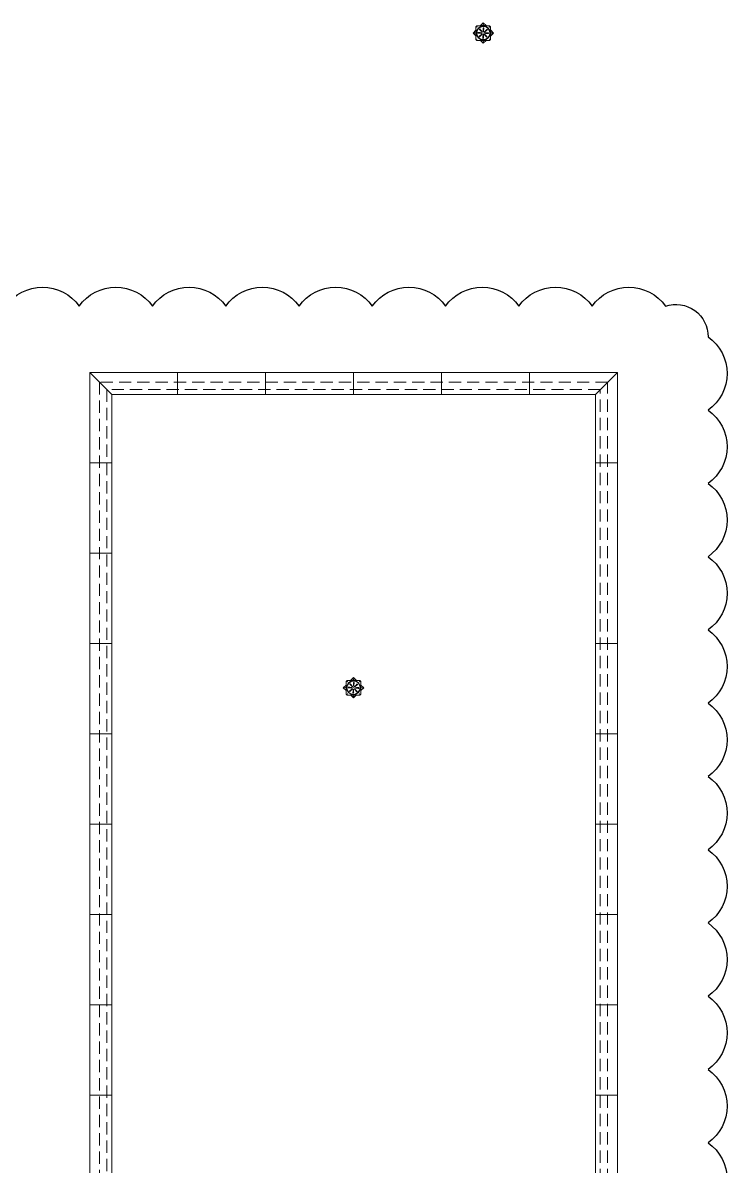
# Model space of a CAD drawing. Header units: metres. Extents: x -17822 to 152406, y -4219 to 19791.
# Drawn here: x 112722 to 114163, y 4059 to 6400 of the extents above; entities that cross this region are included whole.
import ezdxf

# ---------------------------------------------------------------- set-up
doc = ezdxf.new("R2010")
doc.units = ezdxf.units.M
doc.header["$LTSCALE"] = 100
doc.header["$MEASUREMENT"] = 0
doc.linetypes.add('HIDDEN', pattern=[0.375, 0.25, -0.125])
doc.layers.get('0').update_dxf_attribs({"color": 9, "lineweight": 9})
for name, color, linetype, lineweight in [('06D', 9, 'Continuous', 9), ('10', 9, 'Continuous', 9), ('E-KABLO', 7, 'Continuous', 30)]:
    doc.layers.add(name, color=color, linetype=linetype, lineweight=lineweight)

# ---------------------------------------------------------------- blocks, each defined once
blk = doc.blocks.new('suzgec')
for p, q in [((36826.5, 816.6), (36832.1, 822.2)), ((36832.1, 822.2), (36832.3, 822.4)), ((36832.1, 810.9), (36832.1, 822.2)), ((36834.3, 831.6), (36832.3, 829.6)), ((36832.3, 829.6), (36832.3, 803.6)), ((36860.3, 831.6), (36834.3, 831.6)), ((36841.5, 831.6), (36841.7, 831.8)), ((36841.7, 828.9), (36841.6, 829.1)), ((36841.7, 831.8), (36847.3, 837.4)), ((36841.7, 831.8), (36853, 831.8)), ((36841.8, 828.6), (36841.7, 828.9)), ((36842.5, 829.5), (36842.6, 829.3)), ((36842.6, 829.3), (36842.8, 829)), ((36847.3, 837.4), (36853, 831.8)), ((36848.5, 826.8), (36847.6, 819.7)), ((36847.6, 819.6), (36847.6, 819.7)), ((36853, 831.8), (36853.2, 831.6)), ((36859.7, 822.2), (36859.9, 822.3)), ((36860.2, 821.4), (36860, 821.3)), ((36862.3, 829.6), (36860.3, 831.6)), ((36862.3, 803.6), (36862.3, 829.6)), ((36862.3, 822.4), (36862.5, 822.2)), ((36862.5, 822.2), (36862.5, 810.9)), ((36862.5, 822.2), (36868.2, 816.6)), ((36832.1, 810.9), (36826.5, 816.6)), ((36832.3, 810.7), (36832.1, 810.9)), ((36832.3, 803.6), (36834.3, 801.6)), ((36834.3, 801.6), (36860.3, 801.6)), ((36834.4, 811.8), (36834.6, 811.9)), ((36834.6, 811.9), (36835, 812)), ((36835, 810.9), (36834.8, 810.9)), ((36835.3, 811.1), (36835, 810.9)), ((36837.1, 817.8), (36844.2, 816.8)), ((36841.7, 801.4), (36841.5, 801.6)), ((36853, 801.4), (36841.7, 801.4)), ((36847.3, 795.7), (36841.7, 801.4)), ((36844.3, 816.8), (36844.2, 816.8)), ((36846.1, 806.3), (36847.1, 813.4)), ((36847.3, 816.6), (36847.1, 816.6)), ((36847.1, 813.6), (36847.1, 813.4)), ((36847.3, 816.6), (36847.3, 816.8)), ((36847.3, 816.6), (36847.6, 816.6)), ((36847.3, 816.6), (36847.3, 816.3)), ((36853, 801.4), (36847.3, 795.7)), ((36850.4, 816.3), (36850.5, 816.3)), ((36857.6, 815.4), (36850.5, 816.3)), ((36852.1, 803.9), (36851.9, 804.2)), ((36852.1, 803.7), (36852.1, 803.9)), ((36852.9, 804.6), (36853, 804.3)), ((36853, 804.3), (36853.1, 804.1)), ((36853.2, 801.6), (36853, 801.4)), ((36860.3, 801.6), (36862.3, 803.6)), ((36862.5, 810.9), (36862.3, 810.7)), ((36868.2, 816.6), (36862.5, 810.9))]:
    blk.add_line(p, q)
for centre, radius in [((36847.3, 816.6), 14.3), ((36834.8, 829.1), 0.3), ((36847.3, 834.3), 0.4), ((36847.3, 834.3), 0.358), ((36859.8, 829.1), 0.3), ((36829.7, 816.6), 0.4), ((36829.7, 816.6), 0.358), ((36834.8, 804.1), 0.3), ((36847.3, 798.9), 0.4), ((36847.3, 798.9), 0.358), ((36859.8, 804.1), 0.3), ((36865, 816.6), 0.4), ((36865, 816.6), 0.358)]:
    blk.add_circle(centre, radius)
for radius, start, end in [(13.5, 114.6147, 200.3853), (13.8, 110.4176, 114.5824), (13.7, 110.4084, 114.5916), (13.3, 110.3378, 114.6622), (13.2, 110.3292, 114.6708), (13.5, 24.6147, 110.3853), (13.6, 294.6147, 20.3853), (13.2, 20.3292, 24.6708), (13.3, 20.3378, 24.6622), (13.7, 20.4084, 24.5916), (13.8, 20.4176, 24.5824), (13.8, 200.4176, 204.5824), (13.7, 200.4084, 204.5916), (13.3, 200.3378, 204.6622), (13.2, 200.3292, 204.6708), (13.5, 204.6147, 290.3853), (13.2, 290.3292, 294.6708), (13.3, 290.3378, 294.6622), (13.7, 290.4084, 294.5916), (13.8, 290.4176, 294.5824)]:
    blk.add_arc((36847.3, 816.6), radius, start, end)
for points, knots in [([(36839.9, 823.6), (36839.8, 823.7), (36839.8, 823.7), (36839.7, 823.9), (36839.7, 824), (36839.7, 824.2), (36839.7, 824.3), (36839.8, 824.5), (36839.8, 824.6), (36840, 824.8), (36840.1, 824.8), (36840.3, 824.9), (36840.4, 824.9), (36840.6, 824.9), (36840.7, 824.8), (36840.9, 824.8), (36840.9, 824.7), (36841, 824.6)], [2.169268, 2.169268, 2.169268, 2.169268, 2.468107, 2.468107, 2.768207, 2.768207, 3.065525, 3.065525, 3.362844, 3.362844, 3.660162, 3.660162, 3.95748, 3.95748, 4.257581, 4.257581, 4.55635, 4.55635, 4.55635, 4.55635]), ([(36847, 826.8), (36847, 826.9), (36847.1, 827), (36847.1, 827.2), (36847.2, 827.3), (36847.3, 827.4), (36847.4, 827.5), (36847.6, 827.6), (36847.7, 827.6), (36847.9, 827.6), (36848, 827.5), (36848.2, 827.4), (36848.3, 827.4), (36848.4, 827.2), (36848.5, 827.1), (36848.5, 826.9), (36848.5, 826.8), (36848.5, 826.7)], [2.169268, 2.169268, 2.169268, 2.169268, 2.468107, 2.468107, 2.768207, 2.768207, 3.065525, 3.065525, 3.362844, 3.362844, 3.660162, 3.660162, 3.95748, 3.95748, 4.257581, 4.257581, 4.55635, 4.55635, 4.55635, 4.55635]), ([(36847.7, 819.8), (36847.7, 819.8), (36847.7, 819.8), (36847.7, 819.8), (36847.7, 819.8), (36847.7, 819.7), (36847.7, 819.7), (36847.7, 819.7), (36847.6, 819.6), (36847.6, 819.6), (36847.5, 819.6), (36847.5, 819.6), (36847.4, 819.6), (36847.4, 819.6), (36847.4, 819.6), (36847.3, 819.6), (36847.3, 819.7), (36847.3, 819.7), (36847.2, 819.8), (36847.2, 819.8), (36847.2, 819.8), (36847.2, 819.8), (36847.2, 819.8)], [-0.0013985, -0.0013985, -0.0013985, -0.0013985, 0, 0, 0, 0.0909291, 0.0909291, 0.1818582, 0.1818582, 0.2711248, 0.2711248, 0.3603915, 0.3603915, 0.4496581, 0.4496581, 0.5389247, 0.5389247, 0.6298538, 0.6298538, 0.7207829, 0.7207829, 0.7401198, 0.7401198, 0.7401198, 0.7401198]), ([(36854.4, 824), (36854.4, 824.1), (36854.5, 824.2), (36854.7, 824.2), (36854.8, 824.3), (36855, 824.3), (36855.1, 824.2), (36855.3, 824.1), (36855.4, 824.1), (36855.5, 823.9), (36855.6, 823.8), (36855.6, 823.7), (36855.7, 823.5), (36855.6, 823.3), (36855.6, 823.2), (36855.5, 823.1), (36855.4, 823), (36855.4, 822.9)], [2.169268, 2.169268, 2.169268, 2.169268, 2.468107, 2.468107, 2.768207, 2.768207, 3.065525, 3.065525, 3.362844, 3.362844, 3.660162, 3.660162, 3.95748, 3.95748, 4.257581, 4.257581, 4.55635, 4.55635, 4.55635, 4.55635]), ([(36837.1, 816.3), (36837, 816.3), (36836.9, 816.3), (36836.7, 816.4), (36836.6, 816.4), (36836.5, 816.6), (36836.4, 816.7), (36836.4, 816.9), (36836.4, 817), (36836.4, 817.2), (36836.4, 817.3), (36836.5, 817.5), (36836.5, 817.5), (36836.7, 817.7), (36836.8, 817.7), (36837, 817.8), (36837.1, 817.8), (36837.2, 817.8)], [2.169268, 2.169268, 2.169268, 2.169268, 2.468107, 2.468107, 2.768207, 2.768207, 3.065525, 3.065525, 3.362844, 3.362844, 3.660162, 3.660162, 3.95748, 3.95748, 4.257581, 4.257581, 4.55635, 4.55635, 4.55635, 4.55635]), ([(36840.3, 809.1), (36840.3, 809.1), (36840.2, 809), (36840, 808.9), (36839.9, 808.9), (36839.7, 808.9), (36839.6, 808.9), (36839.4, 809), (36839.3, 809.1), (36839.2, 809.2), (36839.1, 809.3), (36839, 809.5), (36839, 809.6), (36839, 809.8), (36839.1, 809.9), (36839.2, 810.1), (36839.2, 810.2), (36839.3, 810.2)], [2.169268, 2.169268, 2.169268, 2.169268, 2.468107, 2.468107, 2.768207, 2.768207, 3.065525, 3.065525, 3.362844, 3.362844, 3.660162, 3.660162, 3.95748, 3.95748, 4.257581, 4.257581, 4.55635, 4.55635, 4.55635, 4.55635]), ([(36844.1, 817), (36844.1, 817), (36844.1, 817), (36844.1, 817), (36844.2, 817), (36844.2, 817), (36844.2, 816.9), (36844.3, 816.9), (36844.3, 816.9), (36844.3, 816.8), (36844.3, 816.8), (36844.3, 816.7), (36844.3, 816.7), (36844.3, 816.7), (36844.3, 816.6), (36844.3, 816.6), (36844.3, 816.5), (36844.2, 816.5), (36844.2, 816.5), (36844.1, 816.5), (36844.1, 816.5), (36844.1, 816.5), (36844.1, 816.5)], [-0.0013985, -0.0013985, -0.0013985, -0.0013985, 0, 0, 0, 0.0909291, 0.0909291, 0.1818582, 0.1818582, 0.2711248, 0.2711248, 0.3603915, 0.3603915, 0.4496581, 0.4496581, 0.5389247, 0.5389247, 0.6298538, 0.6298538, 0.7207829, 0.7207829, 0.7401198, 0.7401198, 0.7401198, 0.7401198]), ([(36844.8, 814.6), (36844.8, 814.6), (36844.8, 814.6), (36844.8, 814.6), (36844.8, 814.6), (36844.8, 814.6), (36844.9, 814.6), (36844.9, 814.6), (36845, 814.6), (36845, 814.6), (36845.1, 814.6), (36845.1, 814.6), (36845.2, 814.5), (36845.2, 814.5), (36845.2, 814.4), (36845.2, 814.4), (36845.2, 814.4), (36845.2, 814.3), (36845.2, 814.3), (36845.2, 814.2), (36845.1, 814.2), (36845.1, 814.2), (36845.1, 814.2)], [-0.0013985, -0.0013985, -0.0013985, -0.0013985, 0, 0, 0, 0.0909291, 0.0909291, 0.1818582, 0.1818582, 0.2711248, 0.2711248, 0.3603915, 0.3603915, 0.4496581, 0.4496581, 0.5389247, 0.5389247, 0.6298538, 0.6298538, 0.7207829, 0.7207829, 0.7401198, 0.7401198, 0.7401198, 0.7401198]), ([(36845.3, 819.1), (36845.3, 819.1), (36845.3, 819.1), (36845.3, 819.1), (36845.4, 819.1), (36845.4, 819.1), (36845.4, 819), (36845.4, 819), (36845.4, 818.9), (36845.4, 818.9), (36845.4, 818.8), (36845.3, 818.8), (36845.3, 818.8), (36845.3, 818.8), (36845.2, 818.7), (36845.2, 818.7), (36845.1, 818.7), (36845.1, 818.7), (36845, 818.8), (36845, 818.8), (36845, 818.8), (36845, 818.8), (36845, 818.8)], [-0.0013985, -0.0013985, -0.0013985, -0.0013985, 0, 0, 0, 0.0909291, 0.0909291, 0.1818582, 0.1818582, 0.2711248, 0.2711248, 0.3603915, 0.3603915, 0.4496581, 0.4496581, 0.5389247, 0.5389247, 0.6298538, 0.6298538, 0.7207829, 0.7207829, 0.7401198, 0.7401198, 0.7401198, 0.7401198]), ([(36847.6, 806.4), (36847.7, 806.3), (36847.6, 806.2), (36847.6, 806), (36847.5, 805.9), (36847.4, 805.7), (36847.3, 805.7), (36847.1, 805.6), (36847, 805.6), (36846.8, 805.6), (36846.7, 805.6), (36846.5, 805.7), (36846.4, 805.8), (36846.3, 805.9), (36846.2, 806), (36846.1, 806.2), (36846.1, 806.3), (36846.2, 806.4)], [2.169268, 2.169268, 2.169268, 2.169268, 2.468107, 2.468107, 2.768207, 2.768207, 3.065525, 3.065525, 3.362844, 3.362844, 3.660162, 3.660162, 3.95748, 3.95748, 4.257581, 4.257581, 4.55635, 4.55635, 4.55635, 4.55635]), ([(36847, 813.4), (36847, 813.4), (36847, 813.4), (36847, 813.4), (36847, 813.4), (36847, 813.4), (36847, 813.5), (36847, 813.5), (36847.1, 813.5), (36847.1, 813.6), (36847.2, 813.6), (36847.2, 813.6), (36847.2, 813.6), (36847.3, 813.6), (36847.3, 813.6), (36847.4, 813.5), (36847.4, 813.5), (36847.4, 813.5), (36847.4, 813.4), (36847.5, 813.4), (36847.5, 813.3), (36847.5, 813.3), (36847.5, 813.3)], [-0.0013985, -0.0013985, -0.0013985, -0.0013985, 0, 0, 0, 0.0909291, 0.0909291, 0.1818582, 0.1818582, 0.2711248, 0.2711248, 0.3603915, 0.3603915, 0.4496581, 0.4496581, 0.5389247, 0.5389247, 0.6298538, 0.6298538, 0.7207829, 0.7207829, 0.7401198, 0.7401198, 0.7401198, 0.7401198]), ([(36849.3, 814), (36849.3, 814), (36849.3, 814), (36849.3, 814), (36849.3, 814.1), (36849.3, 814.1), (36849.3, 814.1), (36849.3, 814.2), (36849.3, 814.2), (36849.3, 814.3), (36849.3, 814.3), (36849.3, 814.3), (36849.4, 814.4), (36849.4, 814.4), (36849.5, 814.4), (36849.5, 814.4), (36849.6, 814.4), (36849.6, 814.4), (36849.7, 814.4), (36849.7, 814.4), (36849.7, 814.4), (36849.7, 814.4), (36849.7, 814.4)], [-0.0013985, -0.0013985, -0.0013985, -0.0013985, 0, 0, 0, 0.0909291, 0.0909291, 0.1818582, 0.1818582, 0.2711248, 0.2711248, 0.3603915, 0.3603915, 0.4496581, 0.4496581, 0.5389247, 0.5389247, 0.6298538, 0.6298538, 0.7207829, 0.7207829, 0.7401198, 0.7401198, 0.7401198, 0.7401198]), ([(36849.9, 818.6), (36849.9, 818.6), (36849.9, 818.6), (36849.9, 818.6), (36849.9, 818.6), (36849.8, 818.5), (36849.8, 818.5), (36849.7, 818.5), (36849.7, 818.5), (36849.7, 818.5), (36849.6, 818.6), (36849.6, 818.6), (36849.5, 818.6), (36849.5, 818.7), (36849.5, 818.7), (36849.5, 818.7), (36849.5, 818.8), (36849.5, 818.8), (36849.5, 818.9), (36849.5, 818.9), (36849.6, 819), (36849.6, 819), (36849.6, 819)], [-0.0013985, -0.0013985, -0.0013985, -0.0013985, 0, 0, 0, 0.0909291, 0.0909291, 0.1818582, 0.1818582, 0.2711248, 0.2711248, 0.3603915, 0.3603915, 0.4496581, 0.4496581, 0.5389247, 0.5389247, 0.6298538, 0.6298538, 0.7207829, 0.7207829, 0.7401198, 0.7401198, 0.7401198, 0.7401198]), ([(36850.6, 816.2), (36850.6, 816.2), (36850.6, 816.2), (36850.6, 816.2), (36850.5, 816.2), (36850.5, 816.2), (36850.4, 816.2), (36850.4, 816.3), (36850.4, 816.3), (36850.4, 816.3), (36850.3, 816.4), (36850.3, 816.4), (36850.3, 816.5), (36850.4, 816.5), (36850.4, 816.6), (36850.4, 816.6), (36850.4, 816.6), (36850.5, 816.7), (36850.5, 816.7), (36850.6, 816.7), (36850.6, 816.7), (36850.6, 816.7), (36850.6, 816.7)], [-0.0013985, -0.0013985, -0.0013985, -0.0013985, 0, 0, 0, 0.0909291, 0.0909291, 0.1818582, 0.1818582, 0.2711248, 0.2711248, 0.3603915, 0.3603915, 0.4496581, 0.4496581, 0.5389247, 0.5389247, 0.6298538, 0.6298538, 0.7207829, 0.7207829, 0.7401198, 0.7401198, 0.7401198, 0.7401198]), ([(36854.8, 809.6), (36854.9, 809.5), (36854.9, 809.4), (36855, 809.2), (36855, 809.1), (36855, 808.9), (36855, 808.8), (36854.9, 808.6), (36854.8, 808.5), (36854.7, 808.4), (36854.6, 808.3), (36854.4, 808.3), (36854.3, 808.3), (36854.1, 808.3), (36854, 808.3), (36853.8, 808.4), (36853.7, 808.5), (36853.7, 808.6)], [2.169268, 2.169268, 2.169268, 2.169268, 2.468107, 2.468107, 2.768207, 2.768207, 3.065525, 3.065525, 3.362844, 3.362844, 3.660162, 3.660162, 3.95748, 3.95748, 4.257581, 4.257581, 4.55635, 4.55635, 4.55635, 4.55635]), ([(36857.6, 816.9), (36857.7, 816.9), (36857.8, 816.9), (36858, 816.8), (36858, 816.7), (36858.2, 816.6), (36858.2, 816.5), (36858.3, 816.3), (36858.3, 816.2), (36858.3, 816), (36858.3, 815.9), (36858.2, 815.7), (36858.1, 815.6), (36858, 815.5), (36857.9, 815.4), (36857.7, 815.4), (36857.6, 815.4), (36857.5, 815.4)], [2.169268, 2.169268, 2.169268, 2.169268, 2.468107, 2.468107, 2.768207, 2.768207, 3.065525, 3.065525, 3.362844, 3.362844, 3.660162, 3.660162, 3.95748, 3.95748, 4.257581, 4.257581, 4.55635, 4.55635, 4.55635, 4.55635])]:
    blk.add_open_spline(points, degree=3, knots=knots)
for points, weights in [([(36845, 818.8), (36843.7, 820), (36839.9, 823.6)], [1, 1.19289012244, 1.04336959178]), ([(36841, 824.6), (36844.3, 820.5), (36845.3, 819.1)], [1.04357122128, 1.19470433435, 1]), ([(36847.2, 819.8), (36847.2, 821.5), (36847, 826.8)], [1, 1.1928901223, 1.04336959175]), ([(36848.5, 826.7), (36847.9, 821.5), (36847.7, 819.8)], [1.04357122043, 1.19470432993, 1]), ([(36849.6, 819), (36850.7, 820.2), (36854.4, 824)], [1, 1.19289012017, 1.04336959134]), ([(36855.4, 822.9), (36851.2, 819.6), (36849.9, 818.6)], [1.04357122006, 1.19470432802, 1]), ([(36859.3, 822.1), (36859.5, 822.2), (36859.7, 822.2)], [1.02554744525, 1.0127799804, 1]), ([(36860, 821.3), (36859.9, 821.2), (36859.7, 821.2)], [1, 1.0127799804, 1.02554744526]), ([(36844.1, 816.5), (36842.4, 816.4), (36837.1, 816.3)], [1, 1.19289012449, 1.04336959218]), ([(36837.2, 817.8), (36842.5, 817.2), (36844.1, 817)], [1.04357122072, 1.19470433147, 1]), ([(36839.3, 810.2), (36843.5, 813.5), (36844.8, 814.6)], [1.04357122094, 1.1947043326, 1]), ([(36845.1, 814.2), (36844, 813), (36840.3, 809.1)], [1, 1.19289012327, 1.04336959194]), ([(36846.2, 806.4), (36846.8, 811.7), (36847, 813.4)], [1.04357122103, 1.19470433305, 1]), ([(36847.5, 813.3), (36847.5, 811.6), (36847.6, 806.4)], [1, 1.19289011339, 1.04336959002]), ([(36853.7, 808.6), (36850.4, 812.7), (36849.3, 814)], [1.04357121982, 1.19470432681, 1]), ([(36849.7, 814.4), (36850.9, 813.2), (36854.8, 809.6)], [1, 1.19289011781, 1.04336959088])]:
    blk.add_rational_spline(points, weights, degree=2)
for points, weights, knots in [([(36850.6, 816.7), (36851.1, 816.7), (36853.6, 816.8), (36857.6, 816.9)], [4.14064799907, 3.56700040162, 2.15953650571, 1.32480586323], [27.48414514, 27.48414514, 27.48414514, 27.50397367, 27.53272487, 27.53272487, 27.53272487]), ([(36857.5, 815.4), (36855.5, 815.6), (36852.3, 816), (36850.9, 816.2), (36850.6, 816.2)], [1.32476723726, 1.64485472039, 2.71311941379, 3.81141839734, 4.16242382948], [0.00590224, 0.00590224, 0.00590224, 0.01753913, 0.04477222, 0.05758123, 0.05758123, 0.05758123])]:
    blk.add_rational_spline(points, weights, degree=2, knots=knots)
blk = doc.blocks.new('VIDA')
for p, q in [((-18072, 6524), (-18070, 6525)), ((-18072, 6524), (-18072, 6524)), ((-18072, 6524), (-18072, 6524)), ((-18070, 6523), (-18072, 6524)), ((-18070, 6525), (-18071, 6523)), ((-18071, 6523), (-18070, 6525)), ((-18070, 6523), (-18069, 6525)), ((-18070, 6525), (-18070, 6525)), ((-18070, 6525), (-18070, 6524)), ((-18070, 6524), (-18070, 6525)), ((-18070, 6525), (-18070, 6525)), ((-18070, 6525), (-18070, 6525)), ((-18070, 6525), (-18069, 6525)), ((-18070, 6524), (-18070, 6524)), ((-18069, 6522), (-18070, 6523)), ((-18070, 6523), (-18070, 6523)), ((-18069, 6523), (-18068, 6525)), ((-18069, 6522), (-18069, 6525)), ((-18069, 6525), (-18069, 6522)), ((-18069, 6525), (-18069, 6525)), ((-18069, 6525), (-18069, 6525)), ((-18069, 6525), (-18069, 6525)), ((-18069, 6525), (-18069, 6525)), ((-18069, 6525), (-18068, 6525)), ((-18069, 6523), (-18069, 6522)), ((-18068, 6522), (-18069, 6523)), ((-18069, 6523), (-18069, 6523)), ((-18069, 6522), (-18069, 6522)), ((-18067, 6525), (-18068, 6522)), ((-18068, 6523), (-18067, 6525)), ((-18068, 6525), (-18068, 6523)), ((-18068, 6522), (-18068, 6525)), ((-18068, 6525), (-18068, 6525)), ((-18068, 6525), (-18068, 6522)), ((-18068, 6525), (-18068, 6525)), ((-18068, 6525), (-18068, 6525)), ((-18068, 6525), (-18067, 6525)), ((-18068, 6523), (-18068, 6522)), ((-18068, 6522), (-18068, 6523)), ((-18068, 6523), (-18068, 6523)), ((-18068, 6523), (-18068, 6522)), ((-18067, 6522), (-18068, 6522)), ((-18068, 6522), (-18068, 6522)), ((-18066, 6525), (-18067, 6525)), ((-18067, 6523), (-18066, 6525)), ((-18066, 6525), (-18067, 6522)), ((-18067, 6525), (-18067, 6523)), ((-18067, 6522), (-18067, 6525)), ((-18067, 6525), (-18067, 6525)), ((-18067, 6525), (-18067, 6525)), ((-18067, 6525), (-18067, 6525)), ((-18067, 6522), (-18067, 6523)), ((-18067, 6523), (-18067, 6522)), ((-18067, 6523), (-18067, 6523)), ((-18067, 6523), (-18067, 6522)), ((-18066, 6522), (-18067, 6522)), ((-18066, 6525), (-18066, 6525)), ((-18066, 6525), (-18066, 6525)), ((-18066, 6525), (-18066, 6525)), ((-18066, 6525), (-18066, 6523)), ((-18066, 6522), (-18066, 6525)), ((-18065, 6525), (-18066, 6522)), ((-18066, 6523), (-18065, 6525)), ((-18066, 6525), (-18065, 6525)), ((-18066, 6523), (-18066, 6523)), ((-18066, 6523), (-18066, 6522)), ((-18066, 6523), (-18066, 6522)), ((-18066, 6522), (-18066, 6523)), ((-18065, 6522), (-18066, 6522)), ((-18065, 6525), (-18065, 6523)), ((-18065, 6522), (-18065, 6525)), ((-18065, 6525), (-18065, 6525)), ((-18065, 6525), (-18065, 6525)), ((-18065, 6525), (-18065, 6525)), ((-18065, 6525), (-18064, 6525)), ((-18065, 6523), (-18064, 6525)), ((-18064, 6525), (-18065, 6522)), ((-18065, 6522), (-18064, 6525)), ((-18065, 6523), (-18065, 6522)), ((-18065, 6523), (-18065, 6523)), ((-18065, 6523), (-18065, 6522)), ((-18065, 6522), (-18065, 6523)), ((-18064, 6523), (-18065, 6522)), ((-18064, 6523), (-18065, 6522)), ((-18065, 6522), (-18065, 6522)), ((-18064, 6525), (-18064, 6525)), ((-18064, 6525), (-18064, 6525)), ((-18064, 6525), (-18064, 6525)), ((-18064, 6525), (-18064, 6523)), ((-18064, 6522), (-18062, 6525)), ((-18062, 6525), (-18064, 6522)), ((-18064, 6523), (-18062, 6525)), ((-18062, 6525), (-18064, 6525)), ((-18064, 6523), (-18064, 6523)), ((-18062, 6523), (-18064, 6522)), ((-18062, 6523), (-18064, 6522)), ((-18064, 6522), (-18064, 6523)), ((-18064, 6522), (-18064, 6522)), ((-18063, 6522), (-18062, 6525)), ((-18061, 6525), (-18063, 6523)), ((-18062, 6525), (-18063, 6525)), ((-18062, 6523), (-18063, 6522)), ((-18063, 6522), (-18061, 6523)), ((-18062, 6523), (-18063, 6522)), ((-18063, 6523), (-18061, 6523)), ((-18063, 6522), (-18061, 6522)), ((-18062, 6525), (-18061, 6525)), ((-18062, 6525), (-18062, 6525)), ((-18062, 6525), (-18062, 6525)), ((-18062, 6525), (-18062, 6525)), ((-18061, 6525), (-18062, 6525)), ((-18062, 6523), (-18061, 6525)), ((-18061, 6525), (-18062, 6522)), ((-18062, 6522), (-18061, 6525)), ((-18061, 6523), (-18062, 6525)), ((-18062, 6525), (-18061, 6522)), ((-18062, 6525), (-18062, 6523)), ((-18062, 6525), (-18062, 6525)), ((-18062, 6525), (-18061, 6525)), ((-18062, 6523), (-18062, 6523)), ((-18062, 6522), (-18062, 6523)), ((-18061, 6523), (-18062, 6522)), ((-18061, 6523), (-18062, 6522)), ((-18062, 6522), (-18062, 6522)), ((-18061, 6525), (-18060, 6525)), ((-18061, 6525), (-18061, 6525)), ((-18061, 6525), (-18061, 6525)), ((-18061, 6525), (-18061, 6525)), ((-18061, 6525), (-18061, 6523)), ((-18061, 6522), (-18060, 6525)), ((-18060, 6525), (-18061, 6522)), ((-18061, 6523), (-18060, 6525)), ((-18061, 6523), (-18061, 6523)), ((-18060, 6523), (-18061, 6522)), ((-18060, 6523), (-18061, 6522)), ((-18061, 6522), (-18061, 6523)), ((-18061, 6522), (-18061, 6522)), ((-18060, 6525), (-18060, 6525)), ((-18060, 6525), (-18060, 6525)), ((-18060, 6525), (-18060, 6525)), ((-18060, 6525), (-18060, 6525)), ((-18060, 6525), (-18060, 6523)), ((-18060, 6523), (-18060, 6525)), ((-18059, 6525), (-18060, 6522)), ((-18060, 6522), (-18059, 6525)), ((-18060, 6525), (-18059, 6525)), ((-18059, 6524), (-18060, 6523)), ((-18060, 6522), (-18060, 6523)), ((-18060, 6523), (-18060, 6522)), ((-18060, 6523), (-18060, 6522)), ((-18060, 6523), (-18060, 6523)), ((-18060, 6523), (-18059, 6523)), ((-18060, 6522), (-18060, 6522)), ((-18058, 6527), (-18059, 6527)), ((-18059, 6521), (-18059, 6527)), ((-18059, 6525), (-18059, 6525)), ((-18058, 6521), (-18059, 6521))]:
    blk.add_line(p, q)
for points in [[(-18069, 6525), (-18069, 6523)], [(-18057, 6524), (-18057, 6524), (-18057, 6524), (-18057, 6523)]]:
    blk.add_lwpolyline(points)
for start, end in [(7.5095, 35.2427), (324.7573, 352.4905)]:
    blk.add_arc((-18062, 6524), 5.21, start, end)
blk = doc.blocks.new('krt-harpusta1')
for points in [[(16786.2, 292.5), (16786.2, 337.5), (14425.8, 337.5), (14425.8, 1327.5), (16786.2, 1327.5), (16786.2, 1372.5), (14380.8, 1372.5), (14380.8, 292.5), (16786.2, 292.5)], [(14425.8, 1327.5), (14380.8, 1372.5)], [(14565.8, 1372.5), (14565.8, 1327.5)], [(14935.8, 1372.5), (14935.8, 1327.5)], [(15120.8, 1372.5), (15120.8, 1327.5)], [(15305.8, 1372.5), (15305.8, 1327.5)], [(15490.8, 1372.5), (15490.8, 1327.5)], [(15675.8, 1372.5), (15675.8, 1327.5)], [(15860.8, 1372.5), (15860.8, 1327.5)], [(16045.8, 1372.5), (16045.8, 1327.5)], [(16230.8, 1372.5), (16230.8, 1327.5)], [(16415.8, 1372.5), (16415.8, 1327.5)], [(16600.8, 1372.5), (16600.8, 1327.5)], [(14380.8, 1192.5), (14425.8, 1192.5)], [(14380.8, 1012.5), (14425.8, 1012.5)], [(14380.8, 832.5), (14425.8, 832.5)], [(14380.8, 652.5), (14425.8, 652.5)], [(14380.8, 472.5), (14425.8, 472.5)], [(14380.8, 292.5), (14425.8, 337.5)], [(14565.8, 292.5), (14565.8, 337.5)], [(14750.8, 292.5), (14750.8, 337.5)], [(14935.8, 292.5), (14935.8, 337.5)], [(15120.8, 292.5), (15120.8, 337.5)], [(15305.8, 292.5), (15305.8, 337.5)], [(15490.8, 292.5), (15490.8, 337.5)], [(15675.8, 292.5), (15675.8, 337.5)], [(15860.8, 292.5), (15860.8, 337.5)], [(16045.8, 292.5), (16045.8, 337.5)], [(16230.8, 292.5), (16230.8, 337.5)], [(16415.8, 292.5), (16415.8, 337.5)], [(16600.8, 292.5), (16600.8, 337.5)]]:
    blk.add_lwpolyline(points)
at = {"layer": '06D'}
blk.add_lwpolyline([(16786.2, 1372.5), (14380.8, 1372.5), (14380.8, 292.5), (16786.2, 292.5)], close=True, dxfattribs=at)
at = {"layer": '06D', "linetype": 'HIDDEN'}
for points in [[(16786.2, 1352.5), (14400.8, 1352.5), (14400.8, 312.5), (16786.2, 312.5), (16786.2, 312.5)], [(16786.2, 1337.5), (14415.8, 1337.5), (14415.8, 327.5), (16786.2, 327.5)]]:
    blk.add_lwpolyline(points, dxfattribs=at)
at = {"layer": '10', "xscale": -0.1000000000058208, "yscale": 0.1000000000058208, "zscale": 0.1000000000021828, "rotation": 89.9725710339926}
blk.add_blockref('VIDA', (17448.1, -1504.2), dxfattribs=at)
blk = doc.blocks.new('p-cati_vw')
at = {"layer": '06D', "rotation": 1.082915e-10}
for name, p in [('krt-harpusta1', (-16780.8, -3912.5)), ('suzgec', (-38601.8, -3896.6))]:
    blk.add_blockref(name, p, dxfattribs=at)
blk = doc.blocks.new('p-suzgec')
at = {"ltscale": 25}
for p, q in [((-21.1, 0), (-15.5, 5.7)), ((-15.5, -5.7), (-21.1, 0)), ((-15.5, 5.7), (-15.2, 5.9)), ((-15.5, -5.7), (-15.5, 5.7)), ((-13.2, 15), (-15.2, 13)), ((-15.2, 13), (-15.2, -13)), ((12.8, 15), (-13.2, 15)), ((-10.5, 1.2), (-3.4, 0.3)), ((-6.1, 15), (-5.9, 15.2)), ((-5.9, 12.3), (-6, 12.5)), ((-5.9, 15.2), (-0.2, 20.9)), ((-5.9, 15.2), (5.4, 15.2)), ((-5.8, 12), (-5.9, 12.3)), ((-5.1, 12.9), (-5, 12.7)), ((-5, 12.7), (-4.8, 12.4)), ((-3.3, 0.2), (-3.4, 0.3)), ((-0.2, 0), (-0.5, 0)), ((-0.2, 20.9), (5.4, 15.2)), ((-0.2, 0), (-0.2, 0.2)), ((-0.2, 0), (0, 0)), ((-0.2, 0), (-0.2, -0.2)), ((0.9, 10.2), (0, 3.1)), ((0, 3), (0, 3.1)), ((5.4, 15.2), (5.6, 15)), ((12.1, 5.6), (12.3, 5.7)), ((12.6, 4.8), (12.5, 4.7)), ((14.8, 13), (12.8, 15)), ((14.8, -13), (14.8, 13)), ((14.8, 5.9), (15, 5.7)), ((15, 5.7), (15, -5.7)), ((15, 5.7), (20.6, 0)), ((20.6, 0), (15, -5.7)), ((-15.2, -5.9), (-15.5, -5.7)), ((-15.2, -13), (-13.2, -15)), ((-13.2, -15), (12.8, -15)), ((-13.1, -4.8), (-13, -4.7)), ((-13, -4.7), (-12.6, -4.6)), ((-12.6, -5.6), (-12.8, -5.7)), ((-12.2, -5.5), (-12.6, -5.6)), ((-5.9, -15.2), (-6.1, -15)), ((5.4, -15.2), (-5.9, -15.2)), ((-0.2, -20.9), (-5.9, -15.2)), ((-1.4, -10.2), (-0.5, -3.1)), ((-0.5, -3), (-0.5, -3.1)), ((5.4, -15.2), (-0.2, -20.9)), ((2.8, -0.2), (2.9, -0.3)), ((10, -1.2), (2.9, -0.3)), ((4.5, -12.7), (4.3, -12.4)), ((4.6, -12.9), (4.5, -12.7)), ((5.3, -12), (5.4, -12.3)), ((5.4, -12.3), (5.5, -12.5)), ((5.6, -15), (5.4, -15.2)), ((12.8, -15), (14.8, -13)), ((15, -5.7), (14.8, -5.9))]:
    blk.add_line(p, q, dxfattribs=at)
for centre, radius in [((-17.9, 0), 0.4), ((-17.9, 0), 0.358), ((-0.2, 0), 14.3), ((-12.8, 12.5), 0.3), ((-0.2, 17.7), 0.4), ((-0.2, 17.7), 0.358), ((12.2, 12.5), 0.3), ((17.4, 0), 0.4), ((17.4, 0), 0.358), ((-12.8, -12.5), 0.3), ((-0.2, -17.7), 0.4), ((-0.2, -17.7), 0.358), ((12.2, -12.5), 0.3)]:
    blk.add_circle(centre, radius, dxfattribs=at)
for radius, start, end in [(13.5, 114.6147, 200.3853), (13.8, 110.4176, 114.5824), (13.7, 110.4084, 114.5916), (13.3, 110.3378, 114.6622), (13.2, 110.3292, 114.6708), (13.5, 24.6147, 110.3853), (13.6, 294.6147, 20.3853), (13.2, 20.3292, 24.6708), (13.3, 20.3378, 24.6622), (13.7, 20.4084, 24.5916), (13.8, 20.4176, 24.5824), (13.7, 200.4084, 204.5916), (13.8, 200.4176, 204.5824), (13.3, 200.3378, 204.6622), (13.2, 200.3292, 204.6708), (13.5, 204.6147, 290.3853), (13.2, 290.3292, 294.6708), (13.3, 290.3378, 294.6622), (13.7, 290.4084, 294.5916), (13.8, 290.4176, 294.5824)]:
    blk.add_arc((-0.2, 0), radius, start, end, dxfattribs=at)
for points, knots in [([(-10.5, -0.3), (-10.6, -0.3), (-10.7, -0.3), (-10.9, -0.2), (-11, -0.2), (-11.1, 0), (-11.2, 0.1), (-11.2, 0.3), (-11.2, 0.4), (-11.2, 0.6), (-11.2, 0.7), (-11.1, 0.9), (-11.1, 1), (-10.9, 1.1), (-10.8, 1.1), (-10.6, 1.2), (-10.5, 1.2), (-10.4, 1.2)], [2.169268, 2.169268, 2.169268, 2.169268, 2.468107, 2.468107, 2.768207, 2.768207, 3.065525, 3.065525, 3.362844, 3.362844, 3.660162, 3.660162, 3.95748, 3.95748, 4.257581, 4.257581, 4.55635, 4.55635, 4.55635, 4.55635]), ([(-7.7, 7), (-7.8, 7.1), (-7.8, 7.2), (-7.9, 7.4), (-7.9, 7.5), (-7.9, 7.7), (-7.9, 7.8), (-7.8, 8), (-7.8, 8), (-7.6, 8.2), (-7.5, 8.2), (-7.3, 8.3), (-7.2, 8.3), (-7, 8.3), (-6.9, 8.3), (-6.7, 8.2), (-6.6, 8.1), (-6.6, 8)], [2.169268, 2.169268, 2.169268, 2.169268, 2.468107, 2.468107, 2.768207, 2.768207, 3.065525, 3.065525, 3.362844, 3.362844, 3.660162, 3.660162, 3.95748, 3.95748, 4.257581, 4.257581, 4.55635, 4.55635, 4.55635, 4.55635]), ([(-3.5, 0.4), (-3.5, 0.4), (-3.5, 0.4), (-3.5, 0.4), (-3.4, 0.4), (-3.4, 0.4), (-3.4, 0.3), (-3.3, 0.3), (-3.3, 0.3), (-3.3, 0.3), (-3.3, 0.2), (-3.2, 0.2), (-3.2, 0.1), (-3.3, 0.1), (-3.3, 0), (-3.3, 0), (-3.3, -0.1), (-3.4, -0.1), (-3.4, -0.1), (-3.5, -0.1), (-3.5, -0.1), (-3.5, -0.1), (-3.5, -0.1)], [-0.0013985, -0.0013985, -0.0013985, -0.0013985, 0, 0, 0, 0.0909291, 0.0909291, 0.1818582, 0.1818582, 0.2711248, 0.2711248, 0.3603915, 0.3603915, 0.4496581, 0.4496581, 0.5389247, 0.5389247, 0.6298538, 0.6298538, 0.7207829, 0.7207829, 0.7401198, 0.7401198, 0.7401198, 0.7401198]), ([(-2.2, 2.6), (-2.2, 2.6), (-2.2, 2.6), (-2.2, 2.6), (-2.2, 2.5), (-2.2, 2.5), (-2.2, 2.4), (-2.2, 2.4), (-2.2, 2.3), (-2.2, 2.3), (-2.2, 2.3), (-2.3, 2.2), (-2.3, 2.2), (-2.3, 2.2), (-2.4, 2.2), (-2.4, 2.1), (-2.5, 2.1), (-2.5, 2.2), (-2.6, 2.2), (-2.6, 2.2), (-2.6, 2.2), (-2.6, 2.2), (-2.6, 2.2)], [-0.0013985, -0.0013985, -0.0013985, -0.0013985, 0, 0, 0, 0.0909291, 0.0909291, 0.1818582, 0.1818582, 0.2711248, 0.2711248, 0.3603915, 0.3603915, 0.4496581, 0.4496581, 0.5389247, 0.5389247, 0.6298538, 0.6298538, 0.7207829, 0.7207829, 0.7401198, 0.7401198, 0.7401198, 0.7401198]), ([(-0.6, 10.2), (-0.6, 10.3), (-0.5, 10.4), (-0.5, 10.6), (-0.4, 10.7), (-0.3, 10.8), (-0.2, 10.9), (0, 11), (0.1, 11), (0.3, 11), (0.4, 11), (0.6, 10.9), (0.7, 10.8), (0.8, 10.7), (0.9, 10.6), (0.9, 10.4), (1, 10.3), (0.9, 10.2)], [2.169268, 2.169268, 2.169268, 2.169268, 2.468107, 2.468107, 2.768207, 2.768207, 3.065525, 3.065525, 3.362844, 3.362844, 3.660162, 3.660162, 3.95748, 3.95748, 4.257581, 4.257581, 4.55635, 4.55635, 4.55635, 4.55635]), ([(0.1, 3.2), (0.1, 3.2), (0.1, 3.2), (0.1, 3.2), (0.1, 3.2), (0.1, 3.2), (0.1, 3.1), (0.1, 3.1), (0, 3), (0, 3), (-0.1, 3), (-0.1, 3), (-0.2, 3), (-0.2, 3), (-0.2, 3), (-0.3, 3), (-0.3, 3.1), (-0.3, 3.1), (-0.4, 3.2), (-0.4, 3.2), (-0.4, 3.2), (-0.4, 3.3), (-0.4, 3.3)], [-0.0013985, -0.0013985, -0.0013985, -0.0013985, 0, 0, 0, 0.0909291, 0.0909291, 0.1818582, 0.1818582, 0.2711248, 0.2711248, 0.3603915, 0.3603915, 0.4496581, 0.4496581, 0.5389247, 0.5389247, 0.6298538, 0.6298538, 0.7207829, 0.7207829, 0.7401198, 0.7401198, 0.7401198, 0.7401198]), ([(2.3, 2), (2.3, 2), (2.3, 2), (2.3, 2), (2.3, 2), (2.2, 2), (2.2, 1.9), (2.2, 1.9), (2.1, 1.9), (2.1, 2), (2, 2), (2, 2), (1.9, 2), (1.9, 2.1), (1.9, 2.1), (1.9, 2.2), (1.9, 2.2), (1.9, 2.3), (1.9, 2.3), (1.9, 2.3), (2, 2.4), (2, 2.4), (2, 2.4)], [-0.0013985, -0.0013985, -0.0013985, -0.0013985, 0, 0, 0, 0.0909291, 0.0909291, 0.1818582, 0.1818582, 0.2711248, 0.2711248, 0.3603915, 0.3603915, 0.4496581, 0.4496581, 0.5389247, 0.5389247, 0.6298538, 0.6298538, 0.7207829, 0.7207829, 0.7401198, 0.7401198, 0.7401198, 0.7401198]), ([(3, -0.4), (3, -0.4), (3, -0.4), (3, -0.4), (2.9, -0.4), (2.9, -0.4), (2.9, -0.3), (2.8, -0.3), (2.8, -0.3), (2.8, -0.3), (2.8, -0.2), (2.7, -0.2), (2.7, -0.1), (2.8, -0.1), (2.8, 0), (2.8, 0), (2.8, 0.1), (2.9, 0.1), (2.9, 0.1), (3, 0.1), (3, 0.1), (3, 0.1), (3, 0.1)], [-0.0013985, -0.0013985, -0.0013985, -0.0013985, 0, 0, 0, 0.0909291, 0.0909291, 0.1818582, 0.1818582, 0.2711248, 0.2711248, 0.3603915, 0.3603915, 0.4496581, 0.4496581, 0.5389247, 0.5389247, 0.6298538, 0.6298538, 0.7207829, 0.7207829, 0.7401198, 0.7401198, 0.7401198, 0.7401198]), ([(6.8, 7.4), (6.8, 7.5), (6.9, 7.6), (7.1, 7.7), (7.2, 7.7), (7.4, 7.7), (7.5, 7.7), (7.7, 7.6), (7.8, 7.5), (7.9, 7.4), (8, 7.3), (8.1, 7.1), (8.1, 7), (8, 6.8), (8, 6.7), (7.9, 6.5), (7.8, 6.4), (7.8, 6.3)], [2.169268, 2.169268, 2.169268, 2.169268, 2.468107, 2.468107, 2.768207, 2.768207, 3.065525, 3.065525, 3.362844, 3.362844, 3.660162, 3.660162, 3.95748, 3.95748, 4.257581, 4.257581, 4.55635, 4.55635, 4.55635, 4.55635]), ([(10, 0.3), (10.1, 0.3), (10.2, 0.3), (10.4, 0.2), (10.5, 0.2), (10.6, 0), (10.7, -0.1), (10.7, -0.3), (10.7, -0.4), (10.7, -0.6), (10.7, -0.7), (10.6, -0.9), (10.6, -1), (10.4, -1.1), (10.3, -1.1), (10.1, -1.2), (10, -1.2), (9.9, -1.2)], [2.169268, 2.169268, 2.169268, 2.169268, 2.468107, 2.468107, 2.768207, 2.768207, 3.065525, 3.065525, 3.362844, 3.362844, 3.660162, 3.660162, 3.95748, 3.95748, 4.257581, 4.257581, 4.55635, 4.55635, 4.55635, 4.55635]), ([(-7.3, -7.4), (-7.3, -7.5), (-7.4, -7.6), (-7.6, -7.7), (-7.7, -7.7), (-7.9, -7.7), (-8, -7.7), (-8.2, -7.6), (-8.3, -7.5), (-8.4, -7.4), (-8.5, -7.3), (-8.6, -7.1), (-8.6, -7), (-8.5, -6.8), (-8.5, -6.7), (-8.4, -6.5), (-8.3, -6.4), (-8.3, -6.3)], [2.169268, 2.169268, 2.169268, 2.169268, 2.468107, 2.468107, 2.768207, 2.768207, 3.065525, 3.065525, 3.362844, 3.362844, 3.660162, 3.660162, 3.95748, 3.95748, 4.257581, 4.257581, 4.55635, 4.55635, 4.55635, 4.55635]), ([(-2.8, -2), (-2.8, -2), (-2.8, -2), (-2.8, -2), (-2.8, -2), (-2.7, -2), (-2.7, -1.9), (-2.7, -1.9), (-2.6, -1.9), (-2.6, -2), (-2.5, -2), (-2.5, -2), (-2.4, -2), (-2.4, -2.1), (-2.4, -2.1), (-2.4, -2.2), (-2.4, -2.2), (-2.4, -2.3), (-2.4, -2.3), (-2.4, -2.3), (-2.5, -2.4), (-2.5, -2.4), (-2.5, -2.4)], [-0.0013985, -0.0013985, -0.0013985, -0.0013985, 0, 0, 0, 0.0909291, 0.0909291, 0.1818582, 0.1818582, 0.2711248, 0.2711248, 0.3603915, 0.3603915, 0.4496581, 0.4496581, 0.5389247, 0.5389247, 0.6298538, 0.6298538, 0.7207829, 0.7207829, 0.7401198, 0.7401198, 0.7401198, 0.7401198]), ([(0.1, -10.2), (0.1, -10.3), (0, -10.4), (0, -10.6), (-0.1, -10.7), (-0.2, -10.8), (-0.3, -10.9), (-0.5, -11), (-0.6, -11), (-0.8, -11), (-0.9, -11), (-1.1, -10.9), (-1.2, -10.8), (-1.3, -10.7), (-1.4, -10.6), (-1.4, -10.4), (-1.5, -10.3), (-1.4, -10.2)], [2.169268, 2.169268, 2.169268, 2.169268, 2.468107, 2.468107, 2.768207, 2.768207, 3.065525, 3.065525, 3.362844, 3.362844, 3.660162, 3.660162, 3.95748, 3.95748, 4.257581, 4.257581, 4.55635, 4.55635, 4.55635, 4.55635]), ([(-0.6, -3.2), (-0.6, -3.2), (-0.6, -3.2), (-0.6, -3.2), (-0.6, -3.2), (-0.6, -3.2), (-0.6, -3.1), (-0.6, -3.1), (-0.5, -3), (-0.5, -3), (-0.4, -3), (-0.4, -3), (-0.4, -3), (-0.3, -3), (-0.3, -3), (-0.2, -3), (-0.2, -3.1), (-0.2, -3.1), (-0.2, -3.2), (-0.1, -3.2), (-0.1, -3.2), (-0.1, -3.3), (-0.1, -3.3)], [-0.0013985, -0.0013985, -0.0013985, -0.0013985, 0, 0, 0, 0.0909291, 0.0909291, 0.1818582, 0.1818582, 0.2711248, 0.2711248, 0.3603915, 0.3603915, 0.4496581, 0.4496581, 0.5389247, 0.5389247, 0.6298538, 0.6298538, 0.7207829, 0.7207829, 0.7401198, 0.7401198, 0.7401198, 0.7401198]), ([(1.7, -2.6), (1.7, -2.6), (1.7, -2.6), (1.7, -2.6), (1.7, -2.5), (1.7, -2.5), (1.7, -2.4), (1.7, -2.4), (1.7, -2.3), (1.7, -2.3), (1.7, -2.3), (1.8, -2.2), (1.8, -2.2), (1.8, -2.2), (1.9, -2.2), (1.9, -2.1), (2, -2.1), (2, -2.2), (2.1, -2.2), (2.1, -2.2), (2.1, -2.2), (2.1, -2.2), (2.1, -2.2)], [-0.0013985, -0.0013985, -0.0013985, -0.0013985, 0, 0, 0, 0.0909291, 0.0909291, 0.1818582, 0.1818582, 0.2711248, 0.2711248, 0.3603915, 0.3603915, 0.4496581, 0.4496581, 0.5389247, 0.5389247, 0.6298538, 0.6298538, 0.7207829, 0.7207829, 0.7401198, 0.7401198, 0.7401198, 0.7401198]), ([(7.2, -7), (7.3, -7.1), (7.3, -7.2), (7.4, -7.4), (7.4, -7.5), (7.4, -7.7), (7.4, -7.8), (7.3, -8), (7.3, -8), (7.1, -8.2), (7, -8.2), (6.8, -8.3), (6.7, -8.3), (6.5, -8.3), (6.4, -8.3), (6.2, -8.2), (6.1, -8.1), (6.1, -8)], [2.169268, 2.169268, 2.169268, 2.169268, 2.468107, 2.468107, 2.768207, 2.768207, 3.065525, 3.065525, 3.362844, 3.362844, 3.660162, 3.660162, 3.95748, 3.95748, 4.257581, 4.257581, 4.55635, 4.55635, 4.55635, 4.55635])]:
    blk.add_open_spline(points, degree=3, knots=knots, dxfattribs=at)
for points, weights in [([(-10.4, 1.2), (-5.1, 0.6), (-3.5, 0.4)], [1.04357122072, 1.19470433147, 1]), ([(-2.6, 2.2), (-3.9, 3.4), (-7.7, 7)], [1, 1.19289012244, 1.04336959178]), ([(-6.6, 8), (-3.3, 3.9), (-2.2, 2.6)], [1.04357122128, 1.19470433435, 1]), ([(-0.4, 3.3), (-0.4, 4.9), (-0.6, 10.2)], [1, 1.1928901223, 1.04336959175]), ([(0.9, 10.2), (0.3, 4.9), (0.1, 3.2)], [1.04357122043, 1.19470432993, 1]), ([(2, 2.4), (3.1, 3.6), (6.8, 7.4)], [1, 1.19289012017, 1.04336959134]), ([(7.8, 6.3), (3.6, 3), (2.3, 2)], [1.04357122006, 1.19470432802, 1]), ([(11.7, 5.5), (11.9, 5.6), (12.1, 5.6)], [1.02554744525, 1.0127799804, 1]), ([(12.5, 4.7), (12.3, 4.7), (12.1, 4.6)], [1, 1.0127799804, 1.02554744526]), ([(-3.5, -0.1), (-5.2, -0.2), (-10.5, -0.3)], [1, 1.19289012449, 1.04336959218]), ([(-8.3, -6.3), (-4.1, -3), (-2.8, -2)], [1.04357122094, 1.1947043326, 1]), ([(-2.5, -2.4), (-3.6, -3.6), (-7.3, -7.4)], [1, 1.19289012327, 1.04336959194]), ([(-1.4, -10.2), (-0.8, -4.9), (-0.6, -3.2)], [1.04357122103, 1.19470433305, 1]), ([(-0.1, -3.3), (-0.1, -4.9), (0.1, -10.2)], [1, 1.19289011339, 1.04336959002]), ([(6.1, -8), (2.8, -3.9), (1.7, -2.6)], [1.04357121982, 1.19470432681, 1]), ([(2.1, -2.2), (3.4, -3.4), (7.2, -7)], [1, 1.19289011781, 1.04336959088])]:
    blk.add_rational_spline(points, weights, degree=2, dxfattribs=at)
for points, weights, knots in [([(3, 0.1), (3.5, 0.1), (6, 0.2), (10, 0.3)], [4.14064799907, 3.56700040162, 2.15953650571, 1.32480586323], [27.48414514, 27.48414514, 27.48414514, 27.50397367, 27.53272487, 27.53272487, 27.53272487]), ([(9.9, -1.2), (7.9, -1), (4.7, -0.6), (3.3, -0.4), (3, -0.4)], [1.32476723726, 1.64485472039, 2.71311941379, 3.81141839734, 4.16242382948], [0.00590224, 0.00590224, 0.00590224, 0.01753913, 0.04477222, 0.05758123, 0.05758123, 0.05758123])]:
    blk.add_rational_spline(points, weights, degree=2, knots=knots, dxfattribs=at)
blk = doc.blocks.new('p-platform_süzgeç')
at = {"layer": '06D'}
blk.add_blockref('p-suzgec', (-10760.7, -2251.3), dxfattribs=at)

msp = doc.modelspace()

# ---------------------------------------------------------------- linework, layer by layer
at = {"layer": 'E-KABLO', "color": 2}
msp.add_lwpolyline([(112686.97, 5819.41, -0.5205671), (112836.97, 5819.41, -0.5205671), (112986.97, 5819.41, -0.5205671), (113136.97, 5819.41, -0.5205671), (113286.97, 5819.41, -0.5205671), (113436.97, 5819.41, -0.5205671), (113586.97, 5819.41, -0.5205671), (113736.97, 5819.41, -0.5205671), (113886.97, 5819.41, -0.5205671), (114036.97, 5819.41, -0.5205671), (114124.11, 5756.55, -0.5205671), (114124.11, 5606.55, -0.5205671), (114124.11, 5456.55, -0.5205671), (114124.11, 5306.55, -0.5205671), (114124.11, 5156.55, -0.5205671), (114124.11, 5006.55, -0.5205671), (114124.11, 4856.55, -0.5205671), (114124.11, 4706.55, -0.5205671), (114124.11, 4556.55, -0.5205671), (114124.11, 4406.55, -0.5205671), (114124.11, 4256.55, -0.5205671), (114124.11, 4106.55, -0.5205671), (114124.11, 3956.55, -0.5205671)], format="xyb", dxfattribs=at)

# ---------------------------------------------------------------- block references
msp.add_blockref('p-platform_süzgeç', (124425, 8630))
at = {"layer": '06D', "rotation": 269.9999999998917}
msp.add_blockref('p-cati_vw', (116478.49, 3283.68), dxfattribs=at)

doc.saveas('drawing.dxf')
